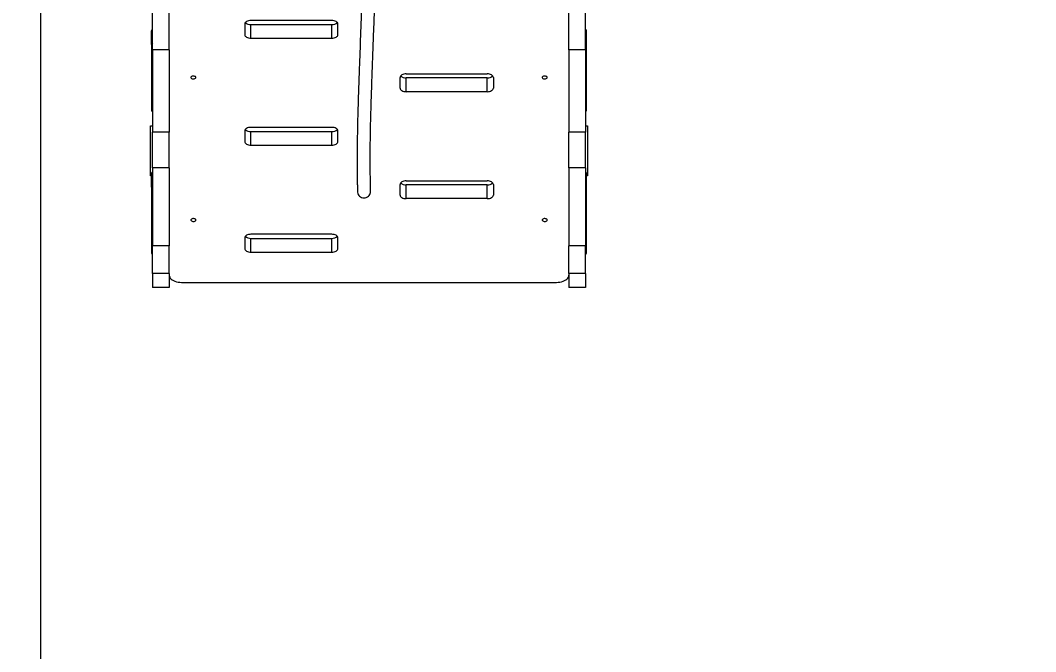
# Model space of a CAD drawing. Header units: millimetres. Extents: x -5556 to 4368, y -5127 to 4306.
# Drawn here: x -2315 to -681, y -451 to 565 of the extents above; entities that cross this region are included whole.
import ezdxf

# ---------------------------------------------------------------- set-up
doc = ezdxf.new("R2010")
doc.units = ezdxf.units.MM
for name, color, linetype in [('DIKOM_ОБЪЕКТ', 7, 'Continuous'), ('DIKOM_РАЗМЕР_ЗОНА', 7, 'Continuous'), ('DIKOM_РАЗМЕР_ОБЪЕКТА', 7, 'Continuous')]:
    doc.layers.add(name, color=color, linetype=linetype)
doc.styles.add('style1', font='arial.ttf', dxfattribs={"width": 0.8})
doc.dimstyles.new('1-50', dxfattribs={"dimtxt": 300, "dimasz": 200, "dimexe": 100, "dimexo": 0, "dimgap": 100, "dimtad": 1, "dimtxsty": 'style1', "dimcen": 200, "dimclrd": 7, "dimclre": 7, "dimclrt": 7, "dimadec": 1, "dimazin": 2, "dimtfac": 1, "dimtmove": 0, "dimatfit": 2, "dimfxl": 0, "dimlwd": 25, "dimlwe": 18, "dimarcsym": 0})

# ---------------------------------------------------------------- blocks, each defined once
blk = doc.blocks.new('*D9')
at = {"layer": 'Defpoints', "color": 0, "transparency": 16777216}
for p in [(-4530.1, 2805.6), (1907.9, 2805.6), (517.5, -2344.4)]:
    blk.add_point(p, dxfattribs=at)
at = {"layer": 'DIKOM_РАЗМЕР_ОБЪЕКТА', "color": 7, "lineweight": 18, "transparency": 16777216}
for p, q in [((1907.9, 2805.6), (-4630.1, 2805.6)), ((517.5, -2344.4), (-4630.1, -2344.4))]:
    blk.add_line(p, q, dxfattribs=at)
at = {"layer": 'DIKOM_РАЗМЕР_ОБЪЕКТА', "color": 7, "lineweight": 25, "transparency": 16777216}
blk.add_line((-4530.1, -2144.4), (-4530.1, 2605.6), dxfattribs=at)
at = {"layer": 'DIKOM_РАЗМЕР_ОБЪЕКТА', "color": 7, "transparency": 16777216}
for points in [[(-4563.4, 2605.6), (-4496.8, 2605.6), (-4530.1, 2805.6)], [(-4563.4, -2144.4), (-4496.8, -2144.4), (-4530.1, -2344.4)]]:
    blk.add_solid(points, dxfattribs=at)
at = {"layer": 'DIKOM_РАЗМЕР_ОБЪЕКТА', "color": 7, "transparency": 16777216, "insert": (-4783.3, 16.1), "char_height": 300, "attachment_point": 5, "rotation": 90, "style": 'style1'}
blk.add_mtext('5150', dxfattribs=at)
blk = doc.blocks.new('*D10')
at = {"layer": 'Defpoints', "color": 0, "transparency": 16777216}
for p in [(-2282.2, 1275.1), (2867.8, 1275.1), (-2282.2, -3755.6)]:
    blk.add_point(p, dxfattribs=at)
at = {"layer": 'DIKOM_РАЗМЕР_ОБЪЕКТА', "color": 7, "lineweight": 18, "transparency": 16777216}
for p, q in [((-2282.2, 1275.1), (-2282.2, -3855.6)), ((2867.8, 1275.1), (2867.8, -3855.6))]:
    blk.add_line(p, q, dxfattribs=at)
at = {"layer": 'DIKOM_РАЗМЕР_ОБЪЕКТА', "color": 7, "lineweight": 25, "transparency": 16777216}
blk.add_line((2667.8, -3755.6), (-2082.2, -3755.6), dxfattribs=at)
at = {"layer": 'DIKOM_РАЗМЕР_ОБЪЕКТА', "color": 7, "transparency": 16777216}
for points in [[(-2082.2, -3722.3), (-2082.2, -3788.9), (-2282.2, -3755.6)], [(2667.8, -3722.3), (2667.8, -3788.9), (2867.8, -3755.6)]]:
    blk.add_solid(points, dxfattribs=at)
at = {"layer": 'DIKOM_РАЗМЕР_ОБЪЕКТА', "color": 7, "transparency": 16777216, "insert": (241.6, -3502.4), "char_height": 300, "attachment_point": 5, "style": 'style1'}
blk.add_mtext('5150', dxfattribs=at)
blk = doc.blocks.new('*D11')
at = {"layer": 'Defpoints', "color": 0, "transparency": 16777216}
for p in [(2419.6, 4305.6), (-5106.3, -4344.4), (643, -4344.4)]:
    blk.add_point(p, dxfattribs=at)
at = {"layer": 'DIKOM_РАЗМЕР_ЗОНА', "color": 7, "lineweight": 18, "transparency": 16777216}
for p, q in [((2419.6, 4305.6), (-5206.3, 4305.6)), ((643, -4344.4), (-5206.3, -4344.4))]:
    blk.add_line(p, q, dxfattribs=at)
at = {"layer": 'DIKOM_РАЗМЕР_ЗОНА', "color": 7, "lineweight": 25, "transparency": 16777216}
blk.add_line((-5106.3, 4105.6), (-5106.3, -4144.4), dxfattribs=at)
at = {"layer": 'DIKOM_РАЗМЕР_ЗОНА', "color": 7, "transparency": 16777216}
for points in [[(-5139.7, 4105.6), (-5073, 4105.6), (-5106.3, 4305.6)], [(-5139.7, -4144.4), (-5073, -4144.4), (-5106.3, -4344.4)]]:
    blk.add_solid(points, dxfattribs=at)
at = {"layer": 'DIKOM_РАЗМЕР_ЗОНА', "color": 7, "transparency": 16777216, "insert": (-5359.5, 11), "char_height": 300, "attachment_point": 5, "rotation": 90, "style": 'style1'}
blk.add_mtext('8650', dxfattribs=at)
blk = doc.blocks.new('*D12')
at = {"layer": 'Defpoints', "color": 0, "transparency": 16777216}
for p in [(-3782.2, 406.2), (4367.8, 406.2), (-3782.2, -5026.6)]:
    blk.add_point(p, dxfattribs=at)
at = {"layer": 'DIKOM_РАЗМЕР_ЗОНА', "color": 7, "lineweight": 18, "transparency": 16777216}
for p, q in [((-3782.2, 406.2), (-3782.2, -5126.6)), ((4367.8, 406.2), (4367.8, -5126.6))]:
    blk.add_line(p, q, dxfattribs=at)
at = {"layer": 'DIKOM_РАЗМЕР_ЗОНА', "color": 7, "lineweight": 25, "transparency": 16777216}
blk.add_line((4167.8, -5026.6), (-3582.2, -5026.6), dxfattribs=at)
at = {"layer": 'DIKOM_РАЗМЕР_ЗОНА', "color": 7, "transparency": 16777216}
for points in [[(-3582.2, -4993.2), (-3582.2, -5059.9), (-3782.2, -5026.6)], [(4167.8, -4993.2), (4167.8, -5059.9), (4367.8, -5026.6)]]:
    blk.add_solid(points, dxfattribs=at)
at = {"layer": 'DIKOM_РАЗМЕР_ЗОНА', "color": 7, "transparency": 16777216, "insert": (187.2, -4773.4), "char_height": 300, "attachment_point": 5, "style": 'style1'}
blk.add_mtext('8150', dxfattribs=at)

msp = doc.modelspace()

# ---------------------------------------------------------------- linework, layer by layer
at = {"layer": 'DIKOM_ОБЪЕКТ', "color": 7, "linetype": 'Continuous', "lineweight": 15}
for p, q in [((-2102.247, 517.098), (-2102.247, 576.906)), ((-2075.247, 517.098), (-2075.247, 576.906)), ((-1432.247, 517.098), (-1432.247, 576.906)), ((-1405.247, 517.098), (-1405.247, 576.906)), ((-1953.747, 558.938), (-1953.747, 541.731)), ((-1813.747, 564.674), (-1943.747, 564.674)), ((-1943.747, 535.995), (-1943.747, 558.112)), ((-1943.747, 558.112), (-1813.747, 558.112)), ((-1813.747, 535.995), (-1813.747, 558.112)), ((-1803.747, 541.731), (-1803.747, 558.938)), ((-2103.747, 525.67), (-2103.747, 547.788)), ((-1403.747, 525.67), (-1403.747, 547.788)), ((-2103.747, 525.67), (-2103.747, 420.132)), ((-1943.747, 535.995), (-1813.747, 535.995)), ((-1403.747, 420.132), (-1403.747, 525.67)), ((-2075.247, 517.098), (-2102.247, 517.098)), ((-2102.247, 517.098), (-2102.247, 385.056)), ((-2075.247, 517.098), (-2075.247, 385.056)), ((-1405.247, 517.098), (-1432.247, 517.098)), ((-1432.247, 517.098), (-1432.247, 385.056)), ((-1405.247, 517.098), (-1405.247, 385.056)), ((-1693.747, 478.637), (-1563.747, 478.637)), ((-1703.747, 455.694), (-1703.747, 472.901)), ((-1693.747, 449.958), (-1693.747, 472.075)), ((-1563.747, 472.075), (-1693.747, 472.075)), ((-1563.747, 449.958), (-1563.747, 472.075)), ((-1553.747, 472.901), (-1553.747, 455.694)), ((-1563.747, 449.958), (-1693.747, 449.958)), ((-2105.247, 314.825), (-2105.247, 394.825)), ((-2105.247, 394.825), (-2102.247, 394.825)), ((-1813.747, 392.601), (-1943.747, 392.601)), ((-1405.247, 394.825), (-1402.247, 394.825)), ((-1402.247, 394.825), (-1402.247, 314.825)), ((-2075.247, 385.056), (-2102.247, 385.056)), ((-2102.247, 327.435), (-2102.247, 385.056)), ((-2075.247, 327.435), (-2075.247, 385.056)), ((-1953.747, 386.865), (-1953.747, 369.658)), ((-1943.747, 363.922), (-1943.747, 386.039)), ((-1943.747, 386.039), (-1813.747, 386.039)), ((-1813.747, 363.922), (-1813.747, 386.039)), ((-1803.747, 369.658), (-1803.747, 386.865)), ((-1405.247, 385.056), (-1432.247, 385.056)), ((-1432.247, 327.435), (-1432.247, 385.056)), ((-1405.247, 327.435), (-1405.247, 385.056)), ((-1943.747, 363.922), (-1813.747, 363.922)), ((-2075.247, 327.435), (-2102.247, 327.435)), ((-2102.247, 327.435), (-2102.247, 201.871)), ((-2075.247, 327.435), (-2075.247, 201.871)), ((-1405.247, 327.435), (-1432.247, 327.435)), ((-1432.247, 327.435), (-1432.247, 201.871)), ((-1405.247, 327.435), (-1405.247, 201.871)), ((-2103.747, 314.825), (-2105.247, 314.825)), ((-2103.747, 296.24), (-2103.747, 318.357)), ((-1403.747, 296.24), (-1403.747, 318.357)), ((-1402.247, 314.825), (-1403.747, 314.825)), ((-2103.747, 296.24), (-2103.747, 190.702)), ((-1703.747, 283.621), (-1703.747, 300.828)), ((-1693.747, 306.564), (-1563.747, 306.564)), ((-1693.747, 277.885), (-1693.747, 300.003)), ((-1563.747, 300.003), (-1693.747, 300.003)), ((-1563.747, 277.885), (-1563.747, 300.003)), ((-1553.747, 300.828), (-1553.747, 283.621)), ((-1403.747, 190.702), (-1403.747, 296.24)), ((-1563.747, 277.885), (-1693.747, 277.885)), ((-1953.747, 214.792), (-1953.747, 197.585)), ((-1813.747, 220.528), (-1943.747, 220.528)), ((-1943.747, 191.849), (-1943.747, 213.966)), ((-1943.747, 213.966), (-1813.747, 213.966)), ((-1813.747, 191.849), (-1813.747, 213.966)), ((-1803.747, 197.585), (-1803.747, 214.792)), ((-2075.247, 201.871), (-2102.247, 201.871)), ((-2102.247, 157.294), (-2102.247, 201.871)), ((-2075.247, 157.294), (-2075.247, 201.871)), ((-1405.247, 201.871), (-1432.247, 201.871)), ((-1432.247, 157.294), (-1432.247, 201.871)), ((-1405.247, 157.294), (-1405.247, 201.871)), ((-1943.747, 191.849), (-1813.747, 191.849)), ((-2075.247, 157.294), (-2102.247, 157.294)), ((-2102.247, 157.294), (-2102.247, 134.825)), ((-2075.247, 157.294), (-2075.247, 134.825)), ((-1405.247, 157.294), (-1432.247, 157.294)), ((-1432.247, 157.294), (-1432.247, 134.825)), ((-1405.247, 157.294), (-1405.247, 134.825)), ((-2075.247, 134.825), (-2102.247, 134.825)), ((-2055.247, 143.095), (-1452.247, 143.095)), ((-1405.247, 134.825), (-1432.247, 134.825))]:
    msp.add_line(p, q, dxfattribs=at)
at = {"layer": 'DIKOM_ОБЪЕКТ', "color": 7, "linetype": 'Continuous', "lineweight": 15, "flags": 128}
for points in [[(-1943.747, 564.674), (-1945.697, 564.563), (-1947.573, 564.237), (-1949.302, 563.707), (-1950.818, 562.994), (-1952.061, 562.124), (-1952.985, 561.133), (-1953.554, 560.057), (-1953.747, 558.938)], [(-1803.747, 558.938), (-1803.939, 560.057), (-1804.508, 561.133), (-1805.432, 562.124), (-1806.675, 562.994), (-1808.191, 563.707), (-1809.92, 564.237), (-1811.796, 564.563), (-1813.747, 564.674)], [(-1953.747, 541.731), (-1953.554, 540.612), (-1952.985, 539.536), (-1952.061, 538.544), (-1950.818, 537.675), (-1949.302, 536.961), (-1947.573, 536.431), (-1945.697, 536.105), (-1943.747, 535.995)], [(-1813.747, 535.995), (-1811.796, 536.105), (-1809.92, 536.431), (-1808.191, 536.961), (-1806.675, 537.675), (-1805.432, 538.544), (-1804.508, 539.536), (-1803.939, 540.612), (-1803.747, 541.731)], [(-2032.247, 472.901), (-2032.424, 473.578), (-2032.942, 474.194), (-2033.753, 474.695), (-2034.785, 475.037), (-2035.948, 475.189), (-2037.137, 475.138), (-2038.247, 474.888), (-2039.179, 474.462), (-2039.85, 473.897), (-2040.202, 473.243), (-2040.202, 472.559), (-2039.85, 471.906), (-2039.179, 471.341), (-2038.247, 470.914), (-2037.137, 470.665), (-2035.948, 470.614), (-2034.785, 470.766), (-2033.753, 471.108), (-2032.942, 471.609), (-2032.424, 472.225), (-2032.247, 472.901)], [(-1693.747, 478.637), (-1695.697, 478.527), (-1697.573, 478.201), (-1699.302, 477.671), (-1700.818, 476.957), (-1702.061, 476.088), (-1702.985, 475.096), (-1703.554, 474.02), (-1703.747, 472.901)], [(-1553.747, 472.901), (-1553.939, 474.02), (-1554.508, 475.096), (-1555.432, 476.088), (-1556.675, 476.957), (-1558.191, 477.671), (-1559.92, 478.201), (-1561.796, 478.527), (-1563.747, 478.637)], [(-1467.247, 472.901), (-1467.424, 473.578), (-1467.942, 474.194), (-1468.753, 474.695), (-1469.785, 475.037), (-1470.948, 475.189), (-1472.137, 475.138), (-1473.247, 474.888), (-1474.179, 474.462), (-1474.85, 473.897), (-1475.202, 473.243), (-1475.202, 472.559), (-1474.85, 471.906), (-1474.179, 471.341), (-1473.247, 470.914), (-1472.137, 470.665), (-1470.948, 470.614), (-1469.785, 470.766), (-1468.753, 471.108), (-1467.942, 471.609), (-1467.424, 472.225), (-1467.247, 472.901)], [(-1703.747, 455.694), (-1703.554, 454.575), (-1702.985, 453.499), (-1702.061, 452.507), (-1700.818, 451.638), (-1699.302, 450.925), (-1697.573, 450.395), (-1695.697, 450.069), (-1693.747, 449.958)], [(-1563.747, 449.958), (-1561.796, 450.069), (-1559.92, 450.395), (-1558.191, 450.925), (-1556.675, 451.638), (-1555.432, 452.507), (-1554.508, 453.499), (-1553.939, 454.575), (-1553.747, 455.694)], [(-1943.747, 392.601), (-1945.697, 392.49), (-1947.573, 392.164), (-1949.302, 391.634), (-1950.818, 390.921), (-1952.061, 390.052), (-1952.985, 389.06), (-1953.554, 387.984), (-1953.747, 386.865)], [(-1803.747, 386.865), (-1803.939, 387.984), (-1804.508, 389.06), (-1805.432, 390.052), (-1806.675, 390.921), (-1808.191, 391.634), (-1809.92, 392.164), (-1811.796, 392.49), (-1813.747, 392.601)], [(-1953.747, 369.658), (-1953.554, 368.539), (-1952.985, 367.463), (-1952.061, 366.471), (-1950.818, 365.602), (-1949.302, 364.889), (-1947.573, 364.358), (-1945.697, 364.032), (-1943.747, 363.922)], [(-1813.747, 363.922), (-1811.796, 364.032), (-1809.92, 364.358), (-1808.191, 364.889), (-1806.675, 365.602), (-1805.432, 366.471), (-1804.508, 367.463), (-1803.939, 368.539), (-1803.747, 369.658)], [(-1693.747, 306.564), (-1695.697, 306.454), (-1697.573, 306.128), (-1699.302, 305.598), (-1700.818, 304.884), (-1702.061, 304.015), (-1702.985, 303.023), (-1703.554, 301.947), (-1703.747, 300.828)], [(-1553.747, 300.828), (-1553.939, 301.947), (-1554.508, 303.023), (-1555.432, 304.015), (-1556.675, 304.884), (-1558.191, 305.598), (-1559.92, 306.128), (-1561.796, 306.454), (-1563.747, 306.564)], [(-1772.389, 288.873), (-1772.354, 288.14), (-1772.017, 286.365), (-1771.334, 284.678), (-1770.328, 283.134), (-1769.032, 281.788), (-1767.492, 280.684), (-1765.759, 279.86), (-1763.893, 279.344), (-1761.957, 279.154), (-1760.018, 279.296), (-1758.14, 279.766), (-1756.388, 280.547), (-1754.823, 281.613), (-1753.496, 282.927), (-1752.454, 284.446), (-1751.731, 286.116), (-1751.353, 287.881), (-1751.296, 288.926)], [(-1703.747, 283.621), (-1703.554, 282.502), (-1702.985, 281.426), (-1702.061, 280.435), (-1700.818, 279.565), (-1699.302, 278.852), (-1697.573, 278.322), (-1695.697, 277.996), (-1693.747, 277.885)], [(-1563.747, 277.885), (-1561.796, 277.996), (-1559.92, 278.322), (-1558.191, 278.852), (-1556.675, 279.565), (-1555.432, 280.435), (-1554.508, 281.426), (-1553.939, 282.502), (-1553.747, 283.621)], [(-2032.247, 243.471), (-2032.424, 244.147), (-2032.942, 244.763), (-2033.753, 245.265), (-2034.785, 245.607), (-2035.948, 245.759), (-2037.137, 245.708), (-2038.247, 245.458), (-2039.179, 245.031), (-2039.85, 244.466), (-2040.202, 243.813), (-2040.202, 243.129), (-2039.85, 242.475), (-2039.179, 241.91), (-2038.247, 241.484), (-2037.137, 241.234), (-2035.948, 241.183), (-2034.785, 241.335), (-2033.753, 241.677), (-2032.942, 242.178), (-2032.424, 242.795), (-2032.247, 243.471)], [(-1467.247, 243.471), (-1467.424, 244.147), (-1467.942, 244.763), (-1468.753, 245.265), (-1469.785, 245.607), (-1470.948, 245.759), (-1472.137, 245.708), (-1473.247, 245.458), (-1474.179, 245.031), (-1474.85, 244.466), (-1475.202, 243.813), (-1475.202, 243.129), (-1474.85, 242.475), (-1474.179, 241.91), (-1473.247, 241.484), (-1472.137, 241.234), (-1470.948, 241.183), (-1469.785, 241.335), (-1468.753, 241.677), (-1467.942, 242.178), (-1467.424, 242.795), (-1467.247, 243.471)], [(-1943.747, 220.528), (-1945.697, 220.418), (-1947.573, 220.091), (-1949.302, 219.561), (-1950.818, 218.848), (-1952.061, 217.979), (-1952.985, 216.987), (-1953.554, 215.911), (-1953.747, 214.792)], [(-1803.747, 214.792), (-1803.939, 215.911), (-1804.508, 216.987), (-1805.432, 217.979), (-1806.675, 218.848), (-1808.191, 219.561), (-1809.92, 220.091), (-1811.796, 220.418), (-1813.747, 220.528)], [(-1953.747, 197.585), (-1953.554, 196.466), (-1952.985, 195.39), (-1952.061, 194.398), (-1950.818, 193.529), (-1949.302, 192.816), (-1947.573, 192.286), (-1945.697, 191.959), (-1943.747, 191.849)], [(-1813.747, 191.849), (-1811.796, 191.959), (-1809.92, 192.286), (-1808.191, 192.816), (-1806.675, 193.529), (-1805.432, 194.398), (-1804.508, 195.39), (-1803.939, 196.466), (-1803.747, 197.585)], [(-2075.247, 154.566), (-2075.043, 152.934), (-2074.436, 151.335), (-2073.439, 149.801), (-2072.072, 148.364), (-2070.361, 147.054), (-2068.344, 145.897), (-2066.059, 144.916), (-2063.555, 144.132), (-2060.881, 143.56), (-2058.093, 143.212), (-2055.247, 143.095)], [(-1452.247, 143.095), (-1449.4, 143.212), (-1446.612, 143.56), (-1443.938, 144.132), (-1441.434, 144.916), (-1439.149, 145.897), (-1437.132, 147.054), (-1435.421, 148.364), (-1434.054, 149.801), (-1433.057, 151.335), (-1432.45, 152.934), (-1432.247, 154.566)]]:
    msp.add_lwpolyline(points, dxfattribs=at)
at = {"layer": 'DIKOM_ОБЪЕКТ', "color": 7, "linetype": 'Continuous', "lineweight": 15}
for centre, radius, start, end in [((-1944.572, 569.926), 11.843, 226.099668, 273.996956), ((-1812.921, 569.926), 11.843, 266.003044, 313.900332), ((-2100.102, 547.502), 3.656, 125.919012, 175.517812), ((-1407.391, 547.502), 3.656, 4.482188, 54.080988), ((-2100.102, 525.385), 3.656, 125.919012, 175.517812), ((-1407.391, 525.385), 3.656, 4.482188, 54.080988), ((-1694.572, 483.89), 11.843, 226.099668, 273.996956), ((-1562.921, 483.89), 11.843, 266.003044, 313.900332), ((-2100.102, 420.418), 3.656, 184.482188, 234.080988), ((-1407.391, 420.418), 3.656, 305.919012, 355.517812), ((-1944.572, 397.854), 11.843, 226.099659, 273.996958), ((-1812.921, 397.854), 11.843, 266.003044, 313.900332), ((-2100.102, 318.071), 3.656, 125.919012, 175.517812), ((-1407.391, 318.071), 3.656, 4.482188, 54.080988), ((-2100.102, 295.954), 3.656, 125.919012, 175.517812), ((-1694.572, 311.817), 11.843, 226.099661, 273.996957), ((-1562.921, 311.817), 11.843, 266.003044, 313.900332), ((-1407.391, 295.954), 3.656, 4.482188, 54.080988), ((-1944.572, 225.781), 11.843, 226.099668, 273.996956), ((-1812.921, 225.781), 11.843, 266.003044, 313.900332), ((-2100.102, 190.987), 3.656, 184.482188, 234.080988), ((-1407.391, 190.987), 3.656, 305.919012, 355.517812)]:
    msp.add_arc(centre, radius, start, end, dxfattribs=at)
for points, knots in [([(-1761.945, 849.627), (-1761.937, 849.499), (-1761.869, 848.513), (-1761.752, 846.706), (-1761.597, 844.273), (-1761.46, 842.017), (-1761.339, 839.935), (-1761.233, 838.038), (-1761.141, 836.335), (-1761.063, 834.831), (-1760.993, 833.446), (-1760.927, 832.084), (-1760.861, 830.664), (-1760.768, 828.603), (-1760.651, 825.805), (-1760.513, 822.149), (-1760.383, 818.186), (-1760.264, 813.956), (-1760.162, 809.509), (-1760.056, 803.606), (-1759.971, 796.025), (-1759.946, 786.486), (-1760.002, 776.323), (-1760.128, 765.677), (-1760.316, 754.572), (-1760.604, 740.962), (-1761.022, 724.515), (-1761.595, 705.03), (-1762.246, 684.843), (-1762.956, 664.136), (-1763.706, 643.094), (-1764.476, 621.882), (-1765.652, 589.917), (-1767.253, 547.026), (-1768.836, 504.38), (-1769.959, 473.031), (-1770.656, 452.714), (-1771.292, 432.936), (-1771.809, 415.14), (-1772.21, 399.31), (-1772.506, 385.353), (-1772.716, 372.202), (-1772.842, 359.923), (-1772.885, 351.172), (-1772.895, 345.464), (-1772.896, 342.505), (-1772.893, 339.539), (-1772.886, 336.447), (-1772.875, 333.113), (-1772.857, 329.483), (-1772.832, 325.567), (-1772.798, 321.297), (-1772.755, 316.673), (-1772.7, 311.691), (-1772.636, 306.416), (-1772.562, 300.844), (-1772.478, 294.967), (-1772.419, 290.949), (-1772.389, 288.884)], [0, 0, 0, 0, 0.00135336, 0.01044716, 0.01880893, 0.02643912, 0.03333827, 0.03962526, 0.04515229, 0.04991996, 0.05409349, 0.05834844, 0.06275748, 0.06732049, 0.07732069, 0.08798747, 0.09929426, 0.11083061, 0.12245398, 0.13416508, 0.15529918, 0.17639868, 0.19709692, 0.21740216, 0.23740724, 0.25739778, 0.28800835, 0.31863594, 0.34927477, 0.37991122, 0.41053854, 0.44113645, 0.47171848, 0.54799525, 0.62432587, 0.65434398, 0.68436406, 0.71437667, 0.74437985, 0.76837223, 0.79235423, 0.81633222, 0.84009655, 0.8633528, 0.86965963, 0.87592829, 0.8821588, 0.88872775, 0.89604798, 0.90412032, 0.91294538, 0.92252377, 0.93336685, 0.94503777, 0.95753681, 0.9708639, 0.98501861, 1, 1, 1, 1]), ([(-1751.297, 288.94), (-1751.327, 290.97), (-1751.385, 294.919), (-1751.468, 300.698), (-1751.542, 306.18), (-1751.606, 311.373), (-1751.661, 316.28), (-1751.705, 320.9), (-1751.74, 325.123), (-1751.765, 328.957), (-1751.783, 332.407), (-1751.795, 335.593), (-1751.803, 338.539), (-1751.807, 341.345), (-1751.807, 346.533), (-1751.786, 354.419), (-1751.702, 365.428), (-1751.535, 378.513), (-1751.24, 394.013), (-1750.795, 412.051), (-1750.249, 431.001), (-1749.53, 453.504), (-1748.622, 479.697), (-1747.538, 509.448), (-1746.43, 539.401), (-1745.31, 569.447), (-1744.234, 598.368), (-1743.216, 626.063), (-1742.262, 652.481), (-1741.35, 678.546), (-1740.654, 699.872), (-1740.152, 716.626), (-1739.805, 729.138), (-1739.504, 741.256), (-1739.253, 752.93), (-1739.057, 764.157), (-1738.917, 775.391), (-1738.853, 786.532), (-1738.888, 797.32), (-1738.994, 805.563), (-1739.117, 811.671), (-1739.223, 815.937), (-1739.344, 820), (-1739.474, 823.8), (-1739.596, 826.967), (-1739.706, 829.561), (-1739.799, 831.656), (-1739.892, 833.612), (-1739.98, 835.405), (-1740.071, 837.17), (-1740.171, 839.032), (-1740.289, 841.144), (-1740.427, 843.514), (-1740.587, 846.136), (-1740.771, 849.004), (-1740.976, 852.098), (-1741.206, 855.412), (-1741.426, 858.515), (-1741.572, 860.503), (-1741.632, 861.325)], [0, 0, 0, 0, 0.01426974, 0.02776138, 0.04047401, 0.05240716, 0.06356071, 0.0739348, 0.08352982, 0.09164128, 0.09909894, 0.10590327, 0.1120547, 0.11776321, 0.12348876, 0.14420977, 0.16535904, 0.18687396, 0.21574718, 0.24463502, 0.27353841, 0.3024521, 0.34376977, 0.38507367, 0.42634326, 0.46759583, 0.50885042, 0.54561413, 0.58241073, 0.6192414, 0.65607734, 0.67536925, 0.69465343, 0.71393201, 0.73320412, 0.75248135, 0.77202965, 0.79438223, 0.81722136, 0.84011976, 0.85085637, 0.86155674, 0.87222117, 0.88252183, 0.89216844, 0.89853124, 0.90457252, 0.91029186, 0.91572907, 0.92056414, 0.92625889, 0.93281417, 0.9402309, 0.94868792, 0.95804376, 0.96829917, 0.97945468, 0.99151043, 1, 1, 1, 1])]:
    msp.add_open_spline(points, degree=3, knots=knots, dxfattribs=at)

# ---------------------------------------------------------------- dimensions: what is measured, and where the dimension line sits
at = {"layer": 'DIKOM_РАЗМЕР_ЗОНА'}
dim = msp.add_linear_dim(base=(-5106.333, -4344.385), p1=(2419.566, 4305.615), p2=(643.015, -4344.385), angle=90, dimstyle='1-50', dxfattribs=at)
dim.commit()
dim.dimension.update_dxf_attribs({"geometry": '*D11', "text_midpoint": (-5106.333, 10.976), "dimtype": 160})
dim = msp.add_linear_dim(base=(-3782.246, -5026.571), p1=(4367.754, 406.203), p2=(-3782.246, 406.203), dimstyle='1-50', dxfattribs=at)
dim.commit()
dim.dimension.update_dxf_attribs({"geometry": '*D12', "text_midpoint": (187.176, -5026.571), "dimtype": 160})
at = {"layer": 'DIKOM_РАЗМЕР_ОБЪЕКТА'}
dim = msp.add_linear_dim(base=(-4530.103, 2805.615), p1=(517.488, -2344.385), p2=(1907.875, 2805.615), angle=90, dimstyle='1-50', dxfattribs=at)
dim.commit()
dim.dimension.update_dxf_attribs({"geometry": '*D9', "text_midpoint": (-4530.103, 16.063), "dimtype": 160})
dim = msp.add_linear_dim(base=(-2282.246, -3755.615), p1=(2867.754, 1275.06), p2=(-2282.246, 1275.06), dimstyle='1-50', dxfattribs=at)
dim.commit()
dim.dimension.update_dxf_attribs({"geometry": '*D10', "text_midpoint": (241.629, -3755.615), "dimtype": 160})

doc.saveas('drawing.dxf')
